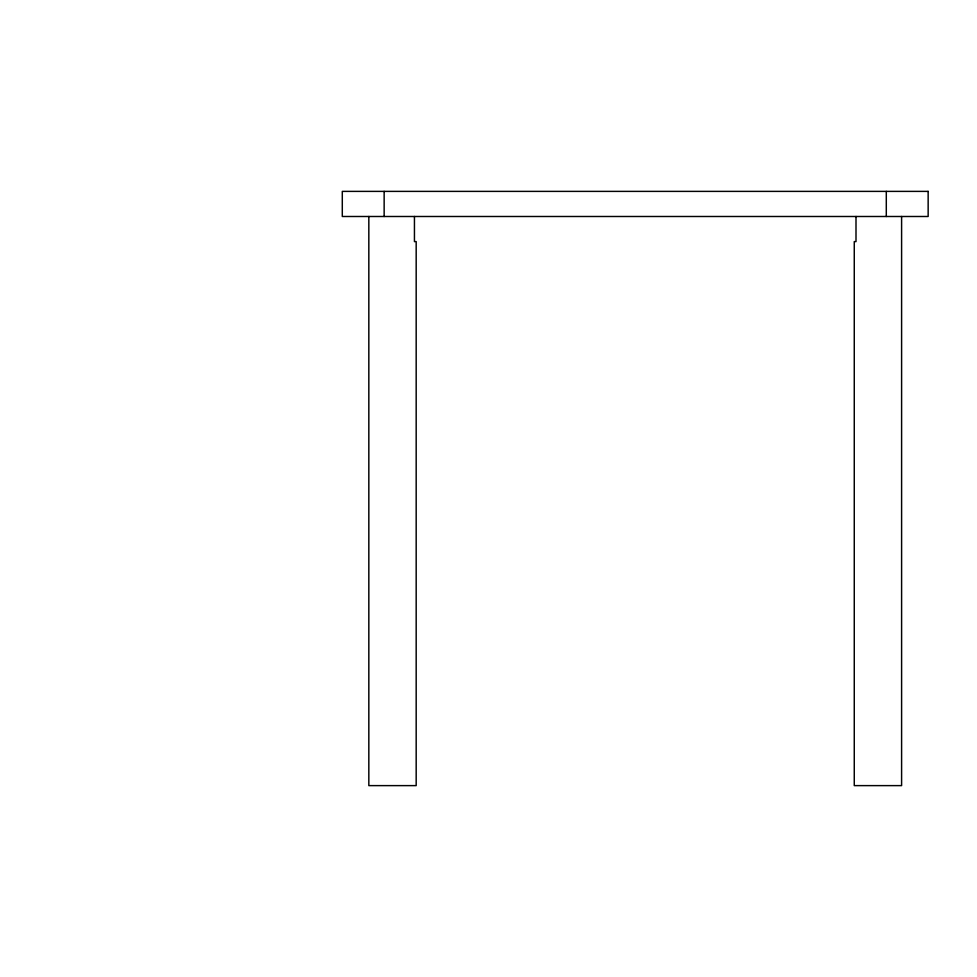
<?xml version="1.0" encoding="UTF-8"?>
<svg xmlns="http://www.w3.org/2000/svg" width="977" height="977" viewBox="0 0 977 977"><rect width="100%" height="100%" fill="white"/><g stroke="black" fill="none" stroke-linecap="round" stroke-linejoin="round"><path stroke-width="1.47" d="M901.6 216.491L901.6 785.618L854.264 785.618L854.264 241.6L855.999 241.6L855.999 216.491M886.298 191.382L886.298 216.491M414.443 216.491L414.443 241.6L416.178 241.6L416.178 785.618L368.83 785.618L368.83 216.491M384.144 191.382L384.144 216.491M928.15 191.382L342.292 191.382L342.292 216.491L928.15 216.491L928.15 191.382"/></g></svg>
